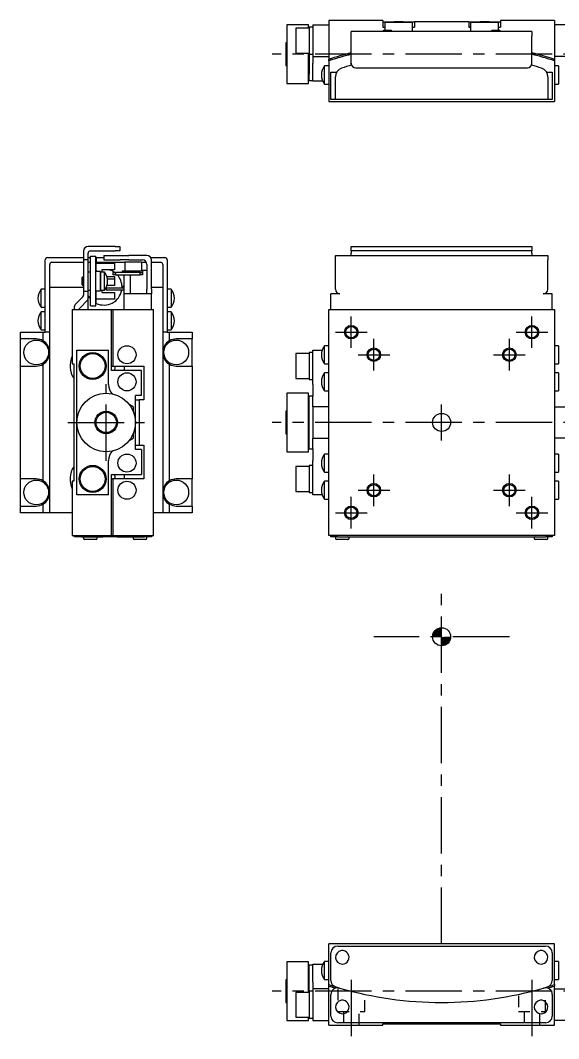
# Model space of a CAD drawing. Extents: x 56 to 595, y 17 to 332.
# Drawn here: x 56 to 175.1, y 94.5 to 320 of the extents above; entities that cross this region are included whole.
import ezdxf

# ---------------------------------------------------------------- set-up
doc = ezdxf.new("R2010")
doc.units = 0
doc.header["$LTSCALE"] = 10
doc.linetypes.add('CENTER', pattern=[2, 1.25, -0.25, 0.25, -0.25])
doc.linetypes.add('DOT', pattern=[0.5, 0.25, -0.25])
for name, color, linetype in [('1', 7, 'CONTINUOUS'), ('11', 7, 'CONTINUOUS'), ('15', 7, 'CONTINUOUS')]:
    doc.layers.add(name, color=color, linetype=linetype)

msp = doc.modelspace()

# ---------------------------------------------------------------- linework, layer by layer
at = {"layer": '1', "color": 7, "linetype": 'CONTINUOUS'}
for p, q in [((114.950001, 319), (114.950001, 306)), ((119.750001, 319), (114.950001, 319)), ((116.950001, 318.25), (116.950001, 312.75)), ((119.950001, 318.25), (116.950001, 318.25)), ((119.750001, 318.25), (119.750001, 319)), ((119.950001, 318.5), (119.950001, 312.5)), ((120.750001, 318.5), (119.950001, 318.5)), ((120.750001, 319), (124.250001, 319)), ((120.750001, 319), (120.750001, 312)), ((124.250001, 320), (124.250001, 311.360778)), ((136.250001, 320), (124.250001, 320)), ((136.250001, 320), (136.250001, 318.5)), ((136.250001, 319.7), (138.750001, 319.7)), ((136.250001, 318.5), (136.750001, 318.5)), ((142.750001, 319.5), (136.750001, 319.5)), ((136.750001, 319.353553), (136.750001, 319.5)), ((136.750001, 317.8), (136.750001, 319.353553)), ((140.750001, 319.7), (138.750001, 319.7)), ((140.750001, 319.7), (143.250001, 319.7)), ((142.750001, 319.5), (142.750001, 319.353553)), ((142.750001, 319.353553), (142.750001, 317.646447)), ((142.750001, 318.5), (143.250001, 318.5)), ((143.250001, 319.7), (143.250001, 318.5)), ((155.250001, 319.7), (143.250001, 319.7)), ((155.250001, 319.7), (155.250001, 318.5)), ((155.250001, 319.7), (157.750001, 319.7)), ((155.250001, 318.5), (155.750001, 318.5)), ((161.750001, 319.5), (155.750001, 319.5)), ((155.750001, 319.353553), (155.750001, 319.5)), ((155.750001, 317.646447), (155.750001, 319.353553)), ((159.750001, 319.7), (157.750001, 319.7)), ((159.750001, 319.7), (162.250001, 319.7)), ((161.750001, 319.5), (161.750001, 319.353553)), ((161.750001, 319.353553), (161.750001, 317.8)), ((161.750001, 318.5), (162.250001, 318.5)), ((162.250001, 320), (162.250001, 318.5)), ((174.250001, 320), (162.250001, 320)), ((174.250001, 320), (174.250001, 311.360778)), ((177.750001, 319), (174.250001, 319)), ((169.250001, 317.5), (129.250001, 317.5)), ((129.250001, 316.5), (129.250001, 317.5)), ((129.250001, 310.5), (129.250001, 316.5)), ((136.450001, 317.8), (136.250001, 317.6)), ((138.250001, 317.6), (136.250001, 317.6)), ((136.250001, 317.6), (136.250001, 317.5)), ((136.450001, 317.8), (138.050001, 317.8)), ((138.250001, 317.6), (138.050001, 317.8)), ((138.250001, 317.5), (138.250001, 317.6)), ((142.750001, 317.5), (142.750001, 317.646447)), ((155.750001, 317.646447), (155.750001, 317.5)), ((160.450001, 317.8), (160.250001, 317.6)), ((162.250001, 317.6), (160.250001, 317.6)), ((160.250001, 317.6), (160.250001, 317.5)), ((160.450001, 317.8), (162.050001, 317.8)), ((162.250001, 317.6), (162.050001, 317.8)), ((162.250001, 317.5), (162.250001, 317.6)), ((169.250001, 317.5), (169.250001, 316.5)), ((169.250001, 310.5), (169.250001, 316.5)), ((114.750001, 315), (114.750001, 312.5)), ((114.950001, 315), (114.750001, 315)), ((114.750001, 312.5), (114.750001, 310)), ((116.950001, 312.75), (119.950001, 312.75)), ((119.750001, 306), (119.750001, 312.75)), ((119.950001, 306.700338), (119.950001, 312.5)), ((119.950001, 312.5), (119.950001, 308.090257)), ((119.950001, 312.5), (120.750001, 312.5)), ((120.750001, 312), (124.250001, 312)), ((120.750001, 312), (120.750001, 310.5)), ((124.250001, 311.045441), (124.250001, 311.360778)), ((177.750001, 312), (174.250001, 312)), ((174.250001, 311.360778), (174.250001, 311.045441)), ((114.750001, 310), (114.950001, 310)), ((119.750001, 309), (119.950001, 309)), ((119.950001, 306.7), (119.950001, 309)), ((119.950001, 309), (119.950001, 308.09)), ((120.750001, 306.5), (120.750001, 310.5)), ((123.352002, 305.9), (123.352002, 309.9)), ((124.250001, 309.9), (123.352002, 309.9)), ((124.250001, 311.045441), (124.250001, 302)), ((129.250089, 310.082066), (129.250098, 310.454192)), ((129.251035, 310.454533), (129.250098, 310.454192)), ((130.250001, 309.5), (168.250001, 309.5)), ((169.248967, 310.454533), (169.249904, 310.454192)), ((169.249913, 310.082066), (169.249904, 310.454192)), ((174.250001, 311.045441), (174.250001, 302)), ((175.148, 309.9), (174.250001, 309.9)), ((175.148, 309.9), (175.148, 307.9)), ((119.950001, 306.7), (119.950001, 306.700338)), ((119.950001, 306.7), (120.750001, 306.7)), ((124.750001, 302.5), (124.750001, 308.5)), ((124.750001, 308.5), (126.011289, 308.5)), ((125.750001, 303.5), (125.750001, 307.511627)), ((172.488713, 308.5), (173.750001, 308.5)), ((172.750001, 307.511627), (172.750001, 303.5)), ((173.750001, 308.5), (173.750001, 302.5)), ((175.148, 307.9), (175.148, 305.9)), ((114.950001, 306), (119.750001, 306)), ((122.972502, 306.5), (120.750001, 306.5)), ((123.352002, 305.9), (124.250001, 305.9)), ((174.250001, 305.9), (175.148, 305.9)), ((125.750001, 302.5), (124.750001, 302.5)), ((125.750001, 302.5), (125.750001, 303.5)), ((172.750001, 302.5), (125.750001, 302.5)), ((126.750001, 302.5), (125.750001, 302.5)), ((172.750001, 302.5), (171.750001, 302.5)), ((172.750001, 303.5), (172.750001, 302.5)), ((173.750001, 302.5), (172.750001, 302.5)), ((124.250001, 302), (174.250001, 302)), ((70, 268.95), (70, 267.95)), ((77, 269.95), (71, 269.95)), ((71, 267.95), (71, 268.45)), ((71.5, 268.95), (77, 268.95)), ((77, 269.95), (78, 269.95)), ((78, 268.95), (77, 268.95)), ((78, 269.95), (78, 268.95)), ((129.250001, 268.95), (129.250001, 269.95)), ((129.250001, 269.95), (130.250001, 269.95)), ((130.250001, 268.95), (129.250001, 268.95)), ((129.250001, 268.95), (129.250001, 268.45)), ((129.250001, 267.95), (129.250001, 268.45)), ((130.250001, 269.95), (168.250001, 269.95)), ((168.250001, 268.95), (130.250001, 268.95)), ((168.250001, 269.95), (169.250001, 269.95)), ((169.250001, 268.95), (168.250001, 268.95)), ((169.250001, 269.95), (169.250001, 268.95)), ((169.250001, 268.45), (169.250001, 268.95)), ((169.250001, 268.45), (169.250001, 267.95)), ((61.5, 252.95), (61.5, 266.95)), ((62, 267.45), (70, 267.45)), ((63, 266.45), (70, 266.45)), ((70, 267.95), (70, 266.95)), ((71, 266.95), (70, 266.95)), ((70, 266.95), (70, 260.95)), ((71, 266.95), (71, 267.95)), ((71, 267.45), (71.5, 267.45)), ((71, 260.95), (71, 266.95)), ((71, 266.45), (71.5, 266.45)), ((71.5, 256.75), (71.5, 267.75)), ((71.5, 267.75), (72.7, 267.75)), ((72.7, 256.75), (72.7, 267.75)), ((72.7, 267.45), (74.5, 267.45)), ((72.7, 267.25), (72.8, 267.25)), ((72.8, 267.25), (72.8, 266.25)), ((72.8, 266.45), (79.1, 266.45)), ((72.8, 266.25), (76.8, 266.25)), ((72.8, 264.4), (72.8, 266.25)), ((74.5, 267.95), (78.090972, 267.95)), ((74.5, 267.95), (74.5, 266.95)), ((74.5, 266.95), (78.090972, 266.95)), ((76.8, 266.25), (76.8, 264.75)), ((78.090972, 267.95), (79.988373, 267.95)), ((79.988373, 266.95), (78.090972, 266.95)), ((82.9, 266.45), (79.1, 266.45)), ((79.1, 266.45), (79.1, 264.45)), ((84, 267.95), (79.988373, 267.95)), ((79.988373, 266.95), (83, 266.95)), ((82.9, 266.45), (83.866025, 266.45)), ((82.9, 264.45), (82.9, 266.45)), ((84.866025, 267.45), (88, 267.45)), ((85, 260.45), (85, 266.95)), ((85, 266.45), (87, 266.45)), ((88.5, 266.95), (88.5, 252.95)), ((125.750001, 267.95), (172.750001, 267.95)), ((125.750001, 266.95), (125.750001, 267.95)), ((125.750001, 260.45), (125.750001, 266.95)), ((172.750001, 267.95), (172.750001, 266.95)), ((172.750001, 260.45), (172.750001, 266.95)), ((62.5, 260.95), (62.5, 265.95)), ((71.5, 264.25), (71, 264.25)), ((72.7, 265.25), (72.8, 265.25)), ((73.7, 264.4), (72.7, 264.4)), ((73.7, 262.25), (73.7, 264.4)), ((73.7, 264.25), (73.7, 264.4)), ((73.7, 260.250936), (73.7, 264.25)), ((73.7, 264.25), (73.7, 260.25)), ((74.597999, 264.25), (73.7, 264.25)), ((76.8, 264.75), (74, 264.75)), ((74, 264.75), (74, 264.25)), ((74.597999, 262.25), (74.597999, 264.25)), ((76.499889, 264.15), (76.499889, 263.65)), ((76.499889, 264.15), (77.045808, 264.15)), ((77.045808, 264.15), (77.045808, 263.65)), ((82.499853, 264.15), (77.045808, 264.15)), ((83, 264.45), (78.5, 264.45)), ((78.5, 264.45), (78.5, 264.15)), ((82.499853, 263.65), (82.499853, 264.15)), ((82.499853, 264.15), (82.999865, 264.15)), ((82.999865, 264.15), (82.999865, 263.65)), ((83, 264.65), (84, 264.65)), ((83, 264.65), (83, 263.65)), ((84, 265.95), (84, 260.45)), ((87.5, 265.95), (87.5, 260.95)), ((69.9, 263.25), (69.7, 263.05)), ((69.7, 262.25), (69.7, 263.05)), ((69.7, 261.45), (69.7, 262.25)), ((69.9, 263.25), (69.9, 262.25)), ((70, 263.25), (69.9, 263.25)), ((69.9, 262.25), (69.9, 261.25)), ((73.7, 260.1), (73.7, 262.25)), ((74.597999, 260.25), (74.597999, 262.25)), ((75.139737, 263.25), (76.8, 263.25)), ((75.260696, 262.75), (76.8, 262.75)), ((77.045808, 263.65), (76.499889, 263.65)), ((76.8, 263.25), (76.8, 262.75)), ((76.8, 262.75), (76.8, 261.25)), ((77.045808, 263.65), (82.499853, 263.65)), ((79, 259.45), (79, 263.65)), ((80.410616, 259.45), (80.410616, 263.65)), ((82.999865, 263.65), (82.499853, 263.65)), ((83, 263.65), (82.999865, 263.65)), ((60.602001, 258.45), (60.602001, 260.45)), ((61.5, 260.45), (60.602001, 260.45)), ((62.5, 260.95), (70, 260.95)), ((62.5, 252.95), (62.5, 260.95)), ((62.5, 252.95), (62.5, 260.95)), ((69.7, 261.45), (69.9, 261.25)), ((69.9, 261.25), (70, 261.25)), ((70, 260.95), (70, 259.95)), ((71, 259.95), (70, 259.95)), ((70, 259.95), (70, 259.157107)), ((71, 259.95), (71, 260.95)), ((71, 260.25), (71.5, 260.25)), ((71, 258.357107), (71, 259.95)), ((72.7, 260.1), (73.7, 260.1)), ((72.8, 258.25), (72.8, 260.1)), ((73.7, 260.1), (73.7, 260.250936)), ((73.7, 260.25), (74.597999, 260.25)), ((74, 260.25), (74, 259.75)), ((74, 259.75), (76.8, 259.75)), ((75, 260.75), (75, 260.25)), ((75, 260.75), (79, 260.75)), ((79, 260.25), (75, 260.25)), ((76.8, 261.25), (75.139737, 261.25)), ((76.8, 259.75), (76.8, 258.25)), ((79, 261.05), (78.5, 261.05)), ((78.5, 261.05), (78.5, 260.75)), ((79, 255.95), (79, 259.45)), ((85, 259.45), (79, 259.45)), ((84, 259.45), (84, 260.45)), ((85, 260.95), (87.5, 260.95)), ((85, 260.45), (85, 259.45)), ((85, 255.95), (85, 259.45)), ((87.5, 260.95), (87.5, 252.95)), ((87.5, 260.95), (87.5, 252.95)), ((89.397999, 260.45), (88.5, 260.45)), ((89.397999, 260.45), (89.397999, 256.45)), ((124.750001, 255.95), (124.750001, 259.45)), ((126.750001, 259.45), (124.750001, 259.45)), ((173.750001, 259.45), (171.750001, 259.45)), ((173.750001, 255.95), (173.750001, 259.45)), ((60.602001, 256.45), (60.602001, 258.45)), ((69.853553, 258.803553), (68.146447, 257.096447)), ((69.146447, 256.296447), (70.853553, 258.003553)), ((71, 255.95), (71, 258.357107)), ((72.7, 259.25), (72.8, 259.25)), ((72.7, 257.25), (72.8, 257.25)), ((76.8, 258.25), (72.8, 258.25)), ((72.8, 257.25), (72.8, 258.25)), ((60.602001, 256.45), (61.5, 256.45)), ((60.602001, 253.45), (60.602001, 255.45)), ((61.5, 255.45), (60.602001, 255.45)), ((67.5, 255.95), (67.5, 243.95)), ((67.5, 255.95), (76.139222, 255.95)), ((68, 255.95), (68, 256.742893)), ((71.5, 256.75), (72.7, 256.75)), ((76.139222, 255.95), (76.454559, 255.95)), ((76.139222, 242.45), (76.139222, 255.95)), ((76.454559, 255.95), (76.454559, 243.45)), ((76.454559, 255.95), (85.5, 255.95)), ((85.5, 205.95), (85.5, 255.95)), ((88.5, 256.45), (89.397999, 256.45)), ((89.397999, 255.45), (88.5, 255.45)), ((89.397999, 255.45), (89.397999, 251.45)), ((124.250001, 205.95), (124.250001, 255.95)), ((124.250001, 255.95), (174.250001, 255.95)), ((174.250001, 255.95), (174.250001, 205.95)), ((60.602001, 251.45), (60.602001, 253.45)), ((61.5, 250.95), (61.5, 252.95)), ((62.5, 210.95), (62.5, 252.95)), ((87.5, 252.95), (87.5, 210.95)), ((88.5, 252.95), (88.5, 250.95)), ((56, 249.45), (56, 250.95)), ((56, 250.95), (61, 250.95)), ((60.602001, 251.45), (61.5, 251.45)), ((61, 250.95), (61, 249.048076)), ((61, 250.95), (61.5, 250.95)), ((62.5, 250.95), (61.5, 250.95)), ((88.5, 250.95), (87.5, 250.95)), ((88.5, 251.45), (89.397999, 251.45)), ((88.5, 250.95), (89, 250.95)), ((89, 249.048076), (89, 250.95)), ((89, 250.95), (94, 250.95)), ((94, 250.95), (94, 249.45)), ((59.5, 249.45), (56, 249.45)), ((56, 243.45), (56, 249.45)), ((94, 249.45), (90.5, 249.45)), ((94, 243.45), (94, 249.45)), ((68.5, 230.95), (68.5, 246.95)), ((68.5, 246.95), (75.5, 246.95)), ((75.5, 239.357477), (75.5, 246.95)), ((116.950001, 246.2), (116.950001, 243.45)), ((119.950001, 246.2), (116.950001, 246.2)), ((119.950001, 246.45), (119.950001, 240.45)), ((120.750001, 246.45), (119.950001, 246.45)), ((120.750001, 246.95), (122.810264, 246.95)), ((120.750001, 239.357477), (120.750001, 246.95)), ((123.352002, 243.95), (123.352002, 247.95)), ((124.250001, 247.95), (123.352002, 247.95)), ((175.148, 247.95), (174.250001, 247.95)), ((175.148, 247.95), (175.148, 243.95)), ((61, 243.851924), (61, 218.048076)), ((67.5, 243.95), (67.8, 243.95)), ((67.8, 243.95), (67.8, 217.95)), ((89, 218.048076), (89, 243.851924)), ((123.352002, 243.95), (124.250001, 243.95)), ((174.250001, 243.95), (175.148, 243.95)), ((56, 218.45), (56, 243.45)), ((56, 243.45), (59.5, 243.45)), ((76.139222, 243.45), (76.454559, 243.45)), ((82.789322, 242.45), (76.139222, 242.45)), ((76.454559, 243.45), (83.319875, 243.45)), ((79, 243.45), (79, 242.45)), ((82.789322, 236.95), (82.789322, 242.45)), ((83.319875, 243.45), (83.319875, 235.95)), ((90.5, 243.45), (94, 243.45)), ((94, 243.45), (94, 218.45)), ((116.950001, 243.45), (116.950001, 240.7)), ((123.352002, 237.95), (123.352002, 241.95)), ((124.250001, 241.95), (123.352002, 241.95)), ((175.148, 241.95), (174.250001, 241.95)), ((175.148, 241.95), (175.148, 237.95)), ((116.950001, 240.7), (119.950001, 240.7)), ((119.950001, 240.45), (120.750001, 240.45)), ((120.750001, 239.357477), (120.750001, 236.759401)), ((82.789322, 236.95), (81.5, 236.95)), ((81.5, 230.95), (81.5, 236.95)), ((114.950001, 237.45), (114.950001, 224.45)), ((119.750001, 237.45), (114.950001, 237.45)), ((119.750001, 224.45), (119.750001, 237.45)), ((123.352002, 237.95), (124.250001, 237.95)), ((174.250001, 237.95), (175.148, 237.95)), ((81, 234.45), (80.114824, 234.961057)), ((81.5, 235.95), (82.259211, 235.95)), ((82.259211, 235.95), (82.259211, 225.95)), ((83.319875, 235.95), (82.259211, 235.95)), ((119.950001, 231.0126), (119.950001, 236.75)), ((120.750001, 236.75), (119.950001, 236.75)), ((120.750001, 234.45), (120.750001, 236.759401)), ((81, 234.45), (81, 233.45)), ((114.750001, 233.45), (114.750001, 228.45)), ((114.950001, 233.45), (114.750001, 233.45)), ((119.950001, 234.45), (119.750001, 234.45)), ((124.250001, 234.45), (120.750001, 234.45)), ((120.750001, 234.45), (120.750001, 227.45)), ((174.250001, 234.45), (177.750001, 234.45)), ((68.5, 214.95), (68.5, 230.95)), ((81.5, 224.95), (81.5, 230.95)), ((119.950001, 225.15), (119.950001, 231.0126)), ((81, 228.45), (81, 227.45)), ((114.750001, 228.45), (114.950001, 228.45)), ((80.114824, 226.938943), (81, 227.45)), ((81.5, 225.95), (82.259211, 225.95)), ((82.259211, 225.95), (83.319875, 225.95)), ((83.319875, 225.95), (83.319875, 218.45)), ((119.750001, 227.45), (119.950001, 227.45)), ((120.750001, 227.45), (124.250001, 227.45)), ((120.750001, 225.140599), (120.750001, 227.45)), ((177.750001, 227.45), (174.250001, 227.45)), ((82.789322, 224.95), (81.5, 224.95)), ((82.789322, 224.95), (82.789322, 219.45)), ((114.950001, 224.45), (119.750001, 224.45)), ((119.950001, 225.15), (120.750001, 225.15)), ((120.750001, 225.140599), (120.750001, 222.542523)), ((123.352002, 219.95), (123.352002, 223.95)), ((124.250001, 223.95), (123.352002, 223.95)), ((175.148, 223.95), (174.250001, 223.95)), ((175.148, 223.95), (175.148, 219.95)), ((75.5, 214.95), (75.5, 222.542523)), ((116.950001, 221.2), (116.950001, 218.45)), ((119.950001, 221.2), (116.950001, 221.2)), ((119.950001, 221.45), (119.950001, 215.45)), ((120.750001, 221.45), (119.950001, 221.45)), ((120.750001, 214.95), (120.750001, 222.542523)), ((76.139222, 205.95), (76.139222, 219.45)), ((76.139222, 219.45), (82.789322, 219.45)), ((79, 219.45), (79, 218.45)), ((123.352002, 219.95), (124.250001, 219.95)), ((174.250001, 219.95), (175.148, 219.95)), ((59.5, 218.45), (56, 218.45)), ((56, 212.45), (56, 218.45)), ((67.5, 217.95), (67.5, 205.95)), ((67.8, 217.95), (67.5, 217.95)), ((76.139222, 218.45), (76.454559, 218.45)), ((76.454559, 218.45), (76.454559, 205.95)), ((83.319875, 218.45), (76.454559, 218.45)), ((94, 218.45), (90.5, 218.45)), ((94, 212.45), (94, 218.45)), ((116.950001, 218.45), (116.950001, 215.7)), ((123.352002, 213.95), (123.352002, 217.95)), ((124.250001, 217.95), (123.352002, 217.95)), ((175.148, 217.95), (174.250001, 217.95)), ((175.148, 217.95), (175.148, 213.95)), ((75.5, 214.95), (68.5, 214.95)), ((116.950001, 215.7), (119.950001, 215.7)), ((119.950001, 215.45), (120.750001, 215.45)), ((122.810264, 214.95), (120.750001, 214.95)), ((56, 210.95), (56, 212.45)), ((56, 212.45), (59.5, 212.45)), ((61, 212.851924), (61, 210.95)), ((89, 210.95), (89, 212.851924)), ((90.5, 212.45), (94, 212.45)), ((94, 212.45), (94, 210.95)), ((123.352002, 213.95), (124.250001, 213.95)), ((174.250001, 213.95), (175.148, 213.95)), ((61, 210.95), (56, 210.95)), ((62.5, 210.95), (61, 210.95)), ((67.5, 210.95), (62.5, 210.95)), ((87.5, 210.95), (85.5, 210.95)), ((89, 210.95), (87.5, 210.95)), ((94, 210.95), (89, 210.95)), ((67.5, 205.95), (76.139222, 205.95)), ((68, 205.65), (68, 205.95)), ((69.5, 205.65), (68, 205.65)), ((69.5, 205.65), (74.270902, 205.65)), ((70, 205.4), (70, 205.3)), ((73, 205.3), (73, 205.4)), ((75.770902, 205.65), (74.270902, 205.65)), ((75.770902, 205.65), (75.770902, 205.95)), ((75.963883, 205.65), (75.770902, 205.65)), ((77.399737, 205.65), (75.963883, 205.65)), ((76.454559, 205.95), (76.139222, 205.95)), ((76.454559, 205.95), (85.5, 205.95)), ((77.399737, 205.65), (83.5, 205.65)), ((81, 205.4), (81, 205.3)), ((85, 205.65), (83.5, 205.65)), ((84, 205.3), (84, 205.4)), ((85, 205.95), (85, 205.65)), ((174.250001, 205.95), (124.250001, 205.95)), ((124.750001, 205.65), (124.750001, 205.95)), ((126.250001, 205.65), (124.750001, 205.65)), ((125.750001, 205.4), (125.750001, 205.3)), ((126.250001, 205.65), (172.250001, 205.65)), ((128.750001, 205.3), (128.750001, 205.4)), ((169.750001, 205.4), (169.750001, 205.3)), ((173.750001, 205.65), (172.250001, 205.65)), ((172.750001, 205.3), (172.750001, 205.4)), ((173.750001, 205.95), (173.750001, 205.65)), ((72.75, 205.05), (70.25, 205.05)), ((72.740149, 205.05), (70.25, 205.05)), ((72.75, 205.05), (72.740149, 205.05)), ((83.75, 205.05), (81.25, 205.05)), ((83.740149, 205.05), (81.25, 205.05)), ((83.75, 205.05), (83.740149, 205.05)), ((127.093379, 205.05), (126.000001, 205.05)), ((128.500001, 205.05), (127.093379, 205.05)), ((171.093379, 205.05), (170.000001, 205.05)), ((172.500001, 205.05), (171.093379, 205.05)), ((124.250001, 106.454559), (124.250001, 115.5)), ((174.250001, 115.5), (124.250001, 115.5)), ((174.250001, 106.454559), (174.250001, 115.5)), ((124.750001, 107.399737), (124.750001, 113.5)), ((126.250001, 115), (172.250001, 115)), ((173.750001, 113.5), (173.750001, 107.399737)), ((114.950001, 111.5), (114.950001, 98.5)), ((119.750001, 111.5), (114.950001, 111.5)), ((119.750001, 104.75), (119.750001, 111.5)), ((120.750001, 110.8), (119.950001, 110.8)), ((119.950001, 105), (119.950001, 110.8)), ((120.750001, 107), (120.750001, 111)), ((120.750001, 111), (122.972502, 111)), ((123.352002, 109.6), (123.352002, 111.6)), ((124.250001, 111.6), (123.352002, 111.6)), ((175.148, 111.6), (174.250001, 111.6)), ((175.148, 111.6), (175.148, 107.6)), ((119.950001, 108.5), (119.750001, 108.5)), ((123.352002, 107.6), (123.352002, 109.6)), ((114.750001, 107.5), (114.750001, 102.5)), ((114.950001, 107.5), (114.750001, 107.5)), ((120.750001, 107), (120.750001, 105.5)), ((123.352002, 107.6), (124.250001, 107.6)), ((124.250001, 106.139222), (124.250001, 106.454559)), ((124.250001, 97.5), (124.250001, 106.139222)), ((174.250001, 107.6), (175.148, 107.6)), ((174.250001, 106.454559), (174.250001, 106.139222)), ((174.250001, 97.5), (174.250001, 106.139222)), ((116.950001, 104.75), (116.950001, 99.25)), ((119.950001, 104.75), (116.950001, 104.75)), ((119.950001, 105), (119.950001, 99)), ((120.750001, 105), (119.950001, 105)), ((124.250001, 105.5), (120.750001, 105.5)), ((120.750001, 105.5), (120.750001, 98.5)), ((124.750001, 99.5), (124.750001, 104.270902)), ((173.750001, 104.270902), (173.750001, 99.5)), ((174.250001, 105.5), (177.750001, 105.5)), ((114.750001, 102.5), (114.950001, 102.5)), ((116.950001, 99.25), (119.950001, 99.25)), ((119.750001, 98.5), (119.750001, 99.25)), ((114.950001, 98.5), (119.750001, 98.5)), ((119.950001, 99), (120.750001, 99)), ((120.750001, 98.5), (124.250001, 98.5)), ((124.250001, 97.5), (136.250001, 97.5)), ((172.250001, 98), (126.250001, 98)), ((136.250001, 97.8), (162.250001, 97.8)), ((136.250001, 97.5), (136.250001, 97.8)), ((162.250001, 97.8), (162.250001, 97.5)), ((162.250001, 97.5), (174.250001, 97.5)), ((177.750001, 98.5), (174.250001, 98.5))]:
    msp.add_line(p, q, dxfattribs=at)
at = {"layer": '1', "color": 4, "linetype": 'DOT'}
for p, q in [((126.250001, 105.521048), (126.250001, 100.5)), ((132.250001, 100.5), (132.250001, 103.997233)), ((166.250001, 103.997367), (166.250001, 100.5)), ((172.250001, 100.5), (172.250001, 105.521221)), ((126.250001, 100.5), (132.250001, 100.5)), ((127.500001, 100.5), (127.500001, 97.5)), ((131.000001, 97.5), (131.000001, 100.5)), ((166.250001, 100.5), (172.250001, 100.5)), ((167.500001, 100.5), (167.500001, 97.5)), ((171.000001, 97.5), (171.000001, 100.5))]:
    msp.add_line(p, q, dxfattribs=at)
at = {"layer": '1', "color": 4, "linetype": 'CONTINUOUS'}
for centre, radius in [((129.250001, 250.95), 1.5), ((169.250001, 250.95), 1.5), ((134.250001, 245.95), 1.5), ((164.250001, 245.95), 1.5), ((75, 230.95), 2.25), ((134.250001, 215.95), 1.5), ((164.250001, 215.95), 1.5), ((129.250001, 210.95), 1.5), ((169.250001, 210.95), 1.5)]:
    msp.add_circle(centre, radius, dxfattribs=at)
at = {"layer": '1', "color": 7, "linetype": 'CONTINUOUS'}
for centre, radius in [((129.250001, 250.95), 1.25), ((169.250001, 250.95), 1.25), ((59.5, 246.45), 2.75), ((90.5, 246.45), 2.75), ((72, 243.45), 3), ((72, 243.45), 2.75), ((79.6, 245.95), 2), ((134.250001, 245.95), 1.25), ((164.250001, 245.95), 1.25), ((79.6, 239.95), 2), ((75, 230.95), 6.5), ((75, 230.95), 2.5), ((149.250001, 230.95), 2), ((79.6, 221.95), 2), ((72, 218.45), 3), ((72, 218.45), 2.75), ((59.5, 215.45), 2.75), ((79.6, 215.95), 2), ((90.5, 215.45), 2.75), ((134.250001, 215.95), 1.25), ((164.250001, 215.95), 1.25), ((129.250001, 210.95), 1.25), ((169.250001, 210.95), 1.25)]:
    msp.add_circle(centre, radius, dxfattribs=at)
for centre, radius, start, end in [((149.250001, 234), 81, 104.294949, 107.977409), ((149.250001, 234), 81.3, 104.241084, 107.908818), ((149.250001, 234), 81.3, 72.091182, 75.758916), ((149.250001, 234), 81, 72.022591, 75.705051), ((125.850001, 307.9), 3.2, 141.317813, 218.682187), ((127.750001, 307.511627), 2, 108.431851, 180), ((149.250001, 243), 70, 106.532506, 108.431851), ((130.250001, 310.5), 1, 180, 270), ((168.250001, 310.5), 1, 270, 0), ((149.250001, 243), 70, 71.568149, 73.467494), ((170.750001, 307.511627), 2, 0, 71.568149), ((71, 268.95), 1, 90, 180), ((71.5, 268.45), 0.5, 90, 180), ((62, 266.95), 0.5, 90, 180), ((63, 265.95), 0.5, 90, 180), ((83, 265.95), 1, 0, 90), ((84, 266.95), 1, 0, 90), ((87, 265.95), 0.5, 0, 90), ((88, 266.95), 0.5, 0, 90), ((74.5, 260.950419), 4, 115.150663, 116.743684), ((72.1, 262.25), 3.2, 0, 38.682187), ((74.5, 260.950419), 4, 53.120089, 71.785894), ((72.1, 262.25), 3.2, 321.317813, 0), ((74.5, 260.950419), 4, 0, 42.446007), ((63.1, 258.45), 3.2, 141.317813, 218.682187), ((74.5, 260.950419), 4, 244.849337, 349.915239), ((74.5, 260.950419), 4, 357.128, 0), ((86.9, 258.45), 3.2, 0, 38.682187), ((126.750001, 260.45), 1, 180, 270), ((171.750001, 260.45), 1, 270, 0), ((68.5, 256.742893), 0.5, 135, 180), ((69.5, 259.157107), 0.5, 315, 0), ((70.5, 258.357107), 0.5, 315, 0), ((74.5, 260.950419), 4, 208.955024, 221.409622), ((86.9, 258.45), 3.2, 321.317813, 0), ((63.1, 253.45), 3.2, 141.317813, 218.682187), ((69.5, 255.942893), 0.5, 135, 179.185595), ((86.9, 253.45), 3.2, 0, 38.682187), ((86.9, 253.45), 3.2, 321.317813, 0), ((59.5, 246.45), 3, 60, 90), ((59.5, 246.45), 3, 0, 60), ((90.5, 246.45), 3, 120, 180), ((90.5, 246.45), 3, 90, 120), ((59.5, 246.45), 3, 300, 0), ((90.5, 246.45), 3, 180, 240), ((125.850001, 245.95), 3.2, 141.317813, 218.682187), ((59.5, 246.45), 3, 270, 300), ((72, 243.45), 5, 154.158067, 212.85988), ((90.5, 246.45), 3, 240, 270), ((72, 243.45), 5, 348.463041, 0), ((125.850001, 239.95), 3.2, 141.317813, 218.682187), ((78.5, 239.357477), 3, 180, 222.807617), ((78.5, 222.542523), 3, 137.192383, 180), ((125.850001, 221.95), 3.2, 141.317813, 218.682187), ((72, 218.45), 5, 147.14012, 205.841933), ((72, 218.45), 5, 0, 11.536959), ((59.5, 215.45), 3, 60, 90), ((59.5, 215.45), 3, 0, 60), ((90.5, 215.45), 3, 120, 180), ((90.5, 215.45), 3, 90, 120), ((125.850001, 215.95), 3.2, 141.317813, 218.682187), ((59.5, 215.45), 3, 300, 0), ((90.5, 215.45), 3, 180, 240), ((59.5, 215.45), 3, 270, 300), ((90.5, 215.45), 3, 240, 270), ((70.25, 205.4), 0.25, 90, 180), ((70.25, 205.3), 0.25, 180, 270), ((72.75, 205.4), 0.25, 0, 90), ((72.75, 205.3), 0.25, 270, 0), ((81.25, 205.4), 0.25, 90, 180), ((81.25, 205.3), 0.25, 180, 270), ((83.75, 205.4), 0.25, 0, 90), ((83.75, 205.3), 0.25, 270, 0), ((126.000001, 205.4), 0.25, 90, 180), ((126.000001, 205.3), 0.25, 180, 270), ((128.500001, 205.4), 0.25, 0, 90), ((128.500001, 205.3), 0.25, 270, 0), ((170.000001, 205.4), 0.25, 90, 180), ((170.000001, 205.3), 0.25, 180, 270), ((172.500001, 205.4), 0.25, 0, 90), ((172.500001, 205.3), 0.25, 270, 0), ((126.250001, 113.5), 1.5, 90, 180), ((127.250001, 112.5), 1.5, 97.197951, 270), ((127.250001, 112.5), 1.5, 270, 97.197951), ((171.250001, 112.5), 1.5, 97.197951, 270), ((171.250001, 112.5), 1.5, 270, 97.197951), ((172.250001, 113.5), 1.5, 0, 90), ((125.850001, 109.6), 3.2, 141.317813, 218.682187), ((149.250001, 183.5), 81, 252.022591, 253.183458), ((149.250001, 183.5), 81.3, 252.091182, 253.182481), ((126.250001, 107.399737), 1.5, 180, 253.183458), ((172.250001, 107.399737), 1.5, 286.816542, 0), ((149.250001, 183.5), 81, 286.816542, 287.977409), ((149.250001, 183.5), 81.3, 286.817519, 287.908818), ((126.250001, 104.270902), 1.5, 73.812125, 180), ((149.250001, 183.5), 81, 253.183458, 253.812125), ((149.250001, 183.5), 81, 253.812125, 286.187875), ((149.250001, 183.5), 81, 253.812125, 286.187875), ((149.250001, 183.5), 81, 286.187875, 286.816542), ((172.250001, 104.270902), 1.5, 0, 106.187875), ((127.250001, 101.5), 1.5, 97.197951, 270), ((127.250001, 101.5), 1.5, 270, 97.197951), ((171.250001, 101.5), 1.5, 97.197951, 270), ((171.250001, 101.5), 1.5, 270, 97.197951), ((126.250001, 99.5), 1.5, 180, 270), ((172.250001, 99.5), 1.5, 270, 0)]:
    msp.add_arc(centre, radius, start, end, dxfattribs=at)
at = {"layer": '11', "color": 4, "linetype": 'CENTER'}
for p, q in [((273.750001, 312.5), (111.750001, 312.5)), ((129.250001, 247.45), (129.250001, 254.45)), ((169.250001, 247.45), (169.250001, 254.45)), ((125.750001, 250.95), (132.750001, 250.95)), ((165.750001, 250.95), (172.750001, 250.95)), ((134.250001, 242.45), (134.250001, 249.45)), ((164.250001, 242.45), (164.250001, 249.45)), ((130.750001, 245.95), (137.750001, 245.95)), ((160.750001, 245.95), (167.750001, 245.95)), ((75, 222.45), (75, 239.45)), ((149.250001, 226.95), (149.250001, 234.95)), ((66.5, 230.95), (83.5, 230.95)), ((273.750001, 230.95), (111.750001, 230.95)), ((134.250001, 212.45), (134.250001, 219.45)), ((164.250001, 212.45), (164.250001, 219.45)), ((129.250001, 207.45), (129.250001, 214.45)), ((130.750001, 215.95), (137.750001, 215.95)), ((160.750001, 215.95), (167.750001, 215.95)), ((169.250001, 207.45), (169.250001, 214.45)), ((125.750001, 210.95), (132.750001, 210.95)), ((165.750001, 210.95), (172.750001, 210.95)), ((149.250001, 115.5), (149.250001, 193.5)), ((164.250001, 183.5), (134.250001, 183.5)), ((129.250001, 107.521048), (129.250001, 94.5)), ((169.250001, 107.521221), (169.250001, 94.5)), ((273.750001, 105), (111.750001, 105))]:
    msp.add_line(p, q, dxfattribs=at)
at = {"layer": '15', "color": 7, "linetype": 'CONTINUOUS'}
msp.add_circle((149.250001, 183.5), 2, dxfattribs=at)
for centre, radius, start, end in [((149.250001, 183.5), 1.8, 90, 180), ((149.250001, 183.5), 1.6, 90, 180), ((149.250001, 183.5), 1.4, 90, 179.999955), ((149.250001, 183.5), 1.2, 90, 179.99997), ((149.250001, 183.5), 1, 90, 179.999964), ((149.249999, 183.500002), 0.799999, 89.999799, 180.000086), ((149.250001, 183.5), 0.6, 89.99994, 180), ((149.250001, 183.5), 0.4, 90, 180), ((149.250001, 183.5), 0.2, 90, 180), ((149.250001, 183.5), 0.6, 269.99994, 0), ((149.250001, 183.5), 1.8, 270, 0), ((149.250001, 183.5), 1.6, 270, 0), ((149.250001, 183.5), 0.4, 270, 0), ((149.250001, 183.5), 0.2, 270, 0), ((149.250001, 183.5), 1.2, 270, 359.99997), ((149.250001, 183.5), 1.4, 270, 359.999955), ((149.250001, 183.5), 1, 270, 359.999964), ((149.249999, 183.500002), 0.799999, 270.000201, 359.999914)]:
    msp.add_arc(centre, radius, start, end, dxfattribs=at)

doc.saveas('drawing.dxf')
